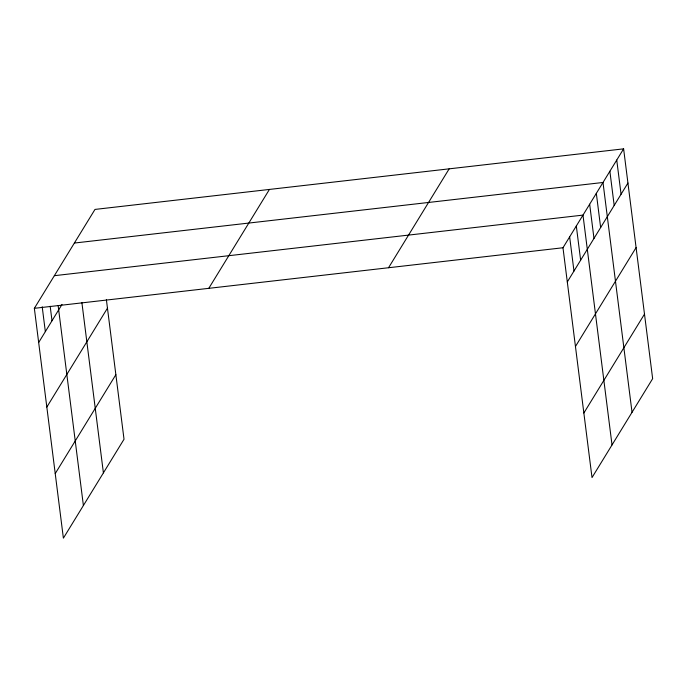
<?xml version="1.0" encoding="UTF-8"?>
<svg xmlns="http://www.w3.org/2000/svg" width="687" height="687" viewBox="0 0 687 687"><rect width="100%" height="100%" fill="white"/><g stroke="black" fill="none" stroke-linecap="round" stroke-linejoin="round"><path stroke-width="1.03" d="M106.391 299.704L124.021 439.251L63.384 538.153L34.35 308.326L94.986 209.423L623.616 148.847L652.65 378.674L592.014 477.577L562.979 247.749L623.616 148.847M38.67 342.512L62.01 304.435M46.828 407.073L107.464 308.171M55.226 473.592L115.863 374.69M208.796 288.334L269.433 189.432M388.533 267.741L449.169 168.839M567.299 281.936L627.935 183.034M575.457 346.497L636.093 247.595M583.856 413.016L644.492 314.114M74.368 243.052L602.997 182.476L632.031 412.303M54.359 275.693L582.988 215.108L612.023 444.936M34.35 308.326L562.979 247.749M616.746 160.054L621.065 194.241M609.876 171.261L614.187 205.447M596.333 193.356L600.644 227.543M589.661 204.237L593.98 238.415M576.316 225.989L580.635 260.175M569.652 236.869L573.971 271.056M81.899 302.641L103.402 472.879M58.155 305.732L83.393 505.512M50.177 306.256L52.006 320.752M42.199 306.771L45.342 331.632"/></g></svg>
